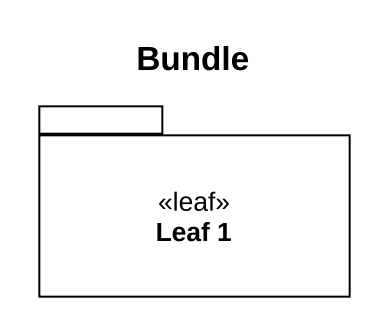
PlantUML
@startuml
title Bundle
package "Leaf 1" as Leaf_1 <<leaf>> {
}
@enduml
